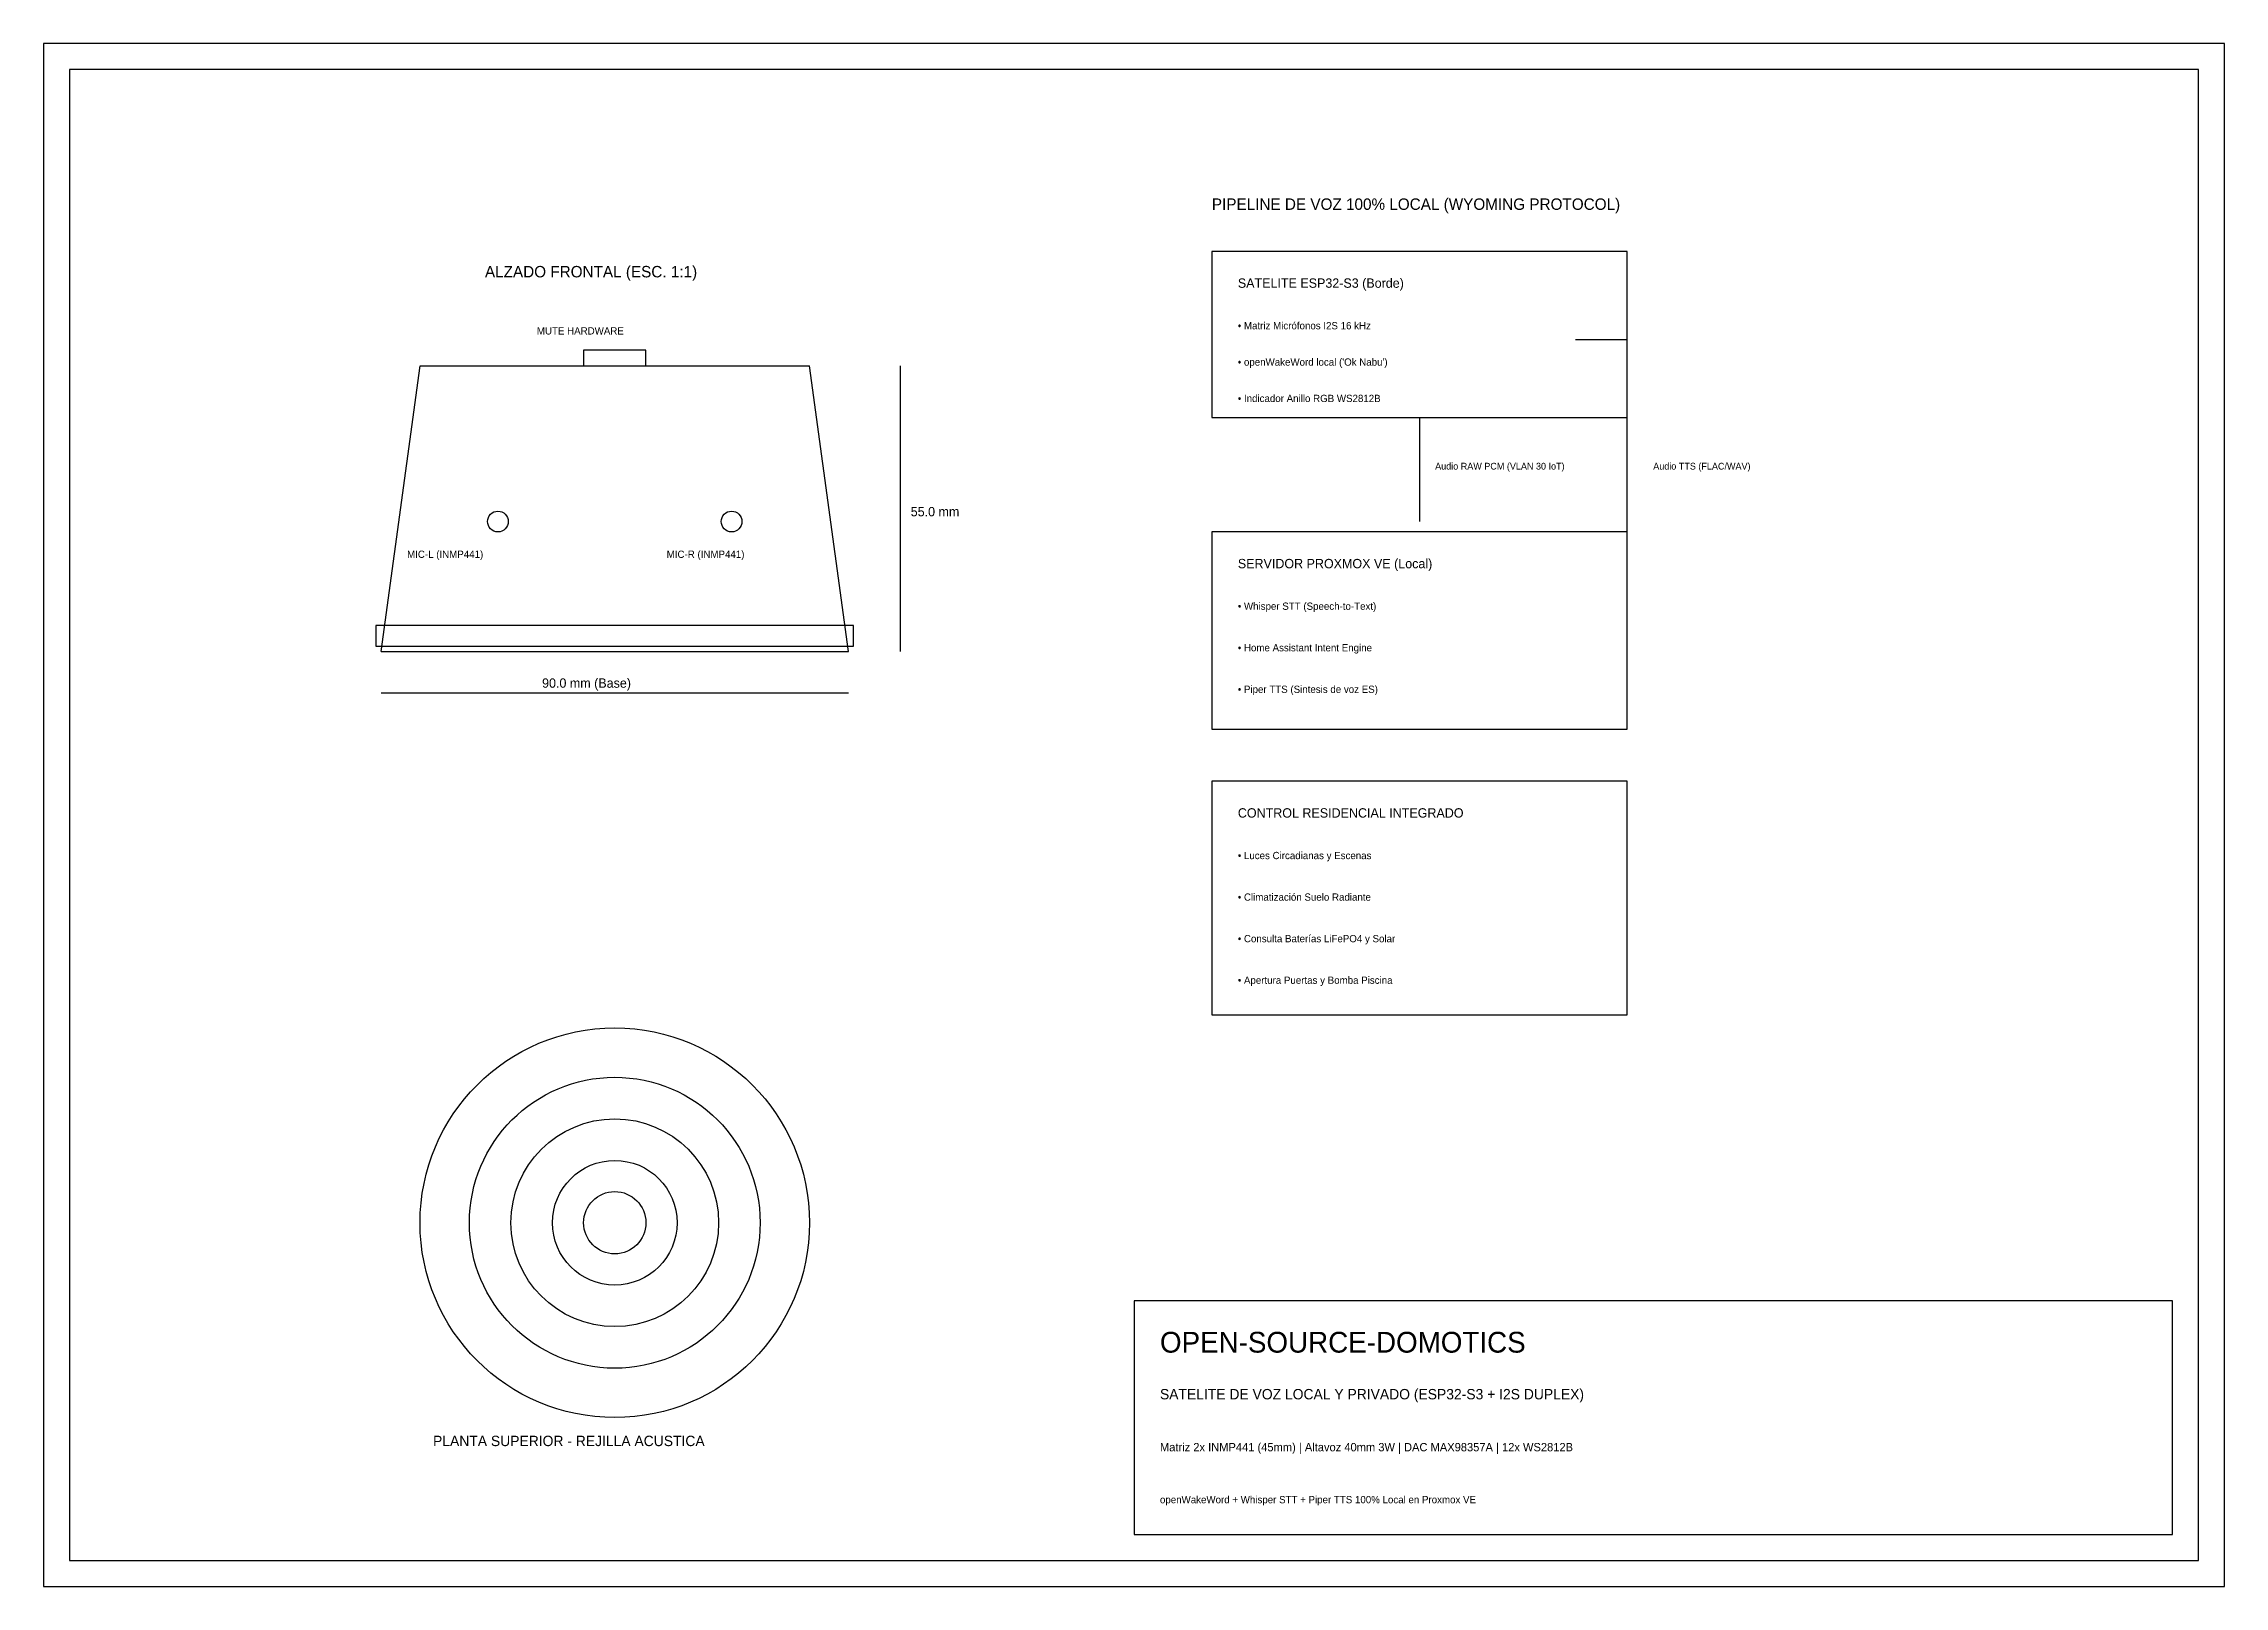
# Model space of a CAD drawing. Extents: x 0 to 420, y 0 to 297.
import ezdxf

# ---------------------------------------------------------------- set-up
doc = ezdxf.new("R2010")
doc.units = 0
for name, color, linetype in [('ANILLO_LED_DIFUSOR', 3, 'CONTINUOUS'), ('CHASIS_CARCASA', 8, 'CONTINUOUS'), ('COTAS_COTACION', 2, 'CONTINUOUS'), ('MARCO_ROTULO', 7, 'CONTINUOUS'), ('MIC_MEMS_I2S', 1, 'CONTINUOUS'), ('REJILLA_ALTAVOZ', 4, 'CONTINUOUS'), ('TEXTO_NOTAS', 7, 'CONTINUOUS')]:
    doc.layers.add(name, color=color, linetype=linetype)

msp = doc.modelspace()

# ---------------------------------------------------------------- linework, layer by layer
at = {"layer": 'ANILLO_LED_DIFUSOR'}
for p, q in [((305, 240), (295, 240)), ((305, 185), (305, 240)), ((156, 185), (64, 185)), ((64, 185), (64, 181)), ((156, 181), (156, 185)), ((64, 181), (156, 181)), ((305, 155), (225, 155)), ((225, 155), (225, 110)), ((305, 110), (305, 155)), ((225, 110), (305, 110))]:
    msp.add_line(p, q, dxfattribs=at)
at = {"layer": 'CHASIS_CARCASA'}
for p, q in [((305, 257), (225, 257)), ((225, 257), (225, 225)), ((305, 225), (305, 257)), ((65, 180), (72.5, 235)), ((72.5, 235), (147.5, 235)), ((155, 180), (147.5, 235)), ((225, 225), (305, 225)), ((65, 180), (155, 180))]:
    msp.add_line(p, q, dxfattribs=at)
msp.add_circle((110, 70), 37.5, dxfattribs=at)
at = {"layer": 'COTAS_COTACION'}
for p, q in [((165, 180), (165, 235)), ((65, 172), (155, 172))]:
    msp.add_line(p, q, dxfattribs=at)
at = {"layer": 'MARCO_ROTULO'}
for p, q in [((420, 297), (0, 297)), ((0, 297), (0, 0)), ((420, 0), (420, 297)), ((415, 292), (5, 292)), ((5, 292), (5, 5)), ((415, 5), (415, 292)), ((410, 55), (210, 55)), ((210, 55), (210, 10)), ((410, 10), (410, 55)), ((210, 10), (410, 10)), ((5, 5), (415, 5)), ((0, 0), (420, 0))]:
    msp.add_line(p, q, dxfattribs=at)
at = {"layer": 'MIC_MEMS_I2S'}
for p, q in [((116, 238), (104, 238)), ((104, 238), (104, 235)), ((116, 235), (116, 238)), ((104, 235), (116, 235))]:
    msp.add_line(p, q, dxfattribs=at)
for centre, radius in [((87.5, 205), 2), ((132.5, 205), 2), ((110, 70), 6)]:
    msp.add_circle(centre, radius, dxfattribs=at)
at = {"layer": 'REJILLA_ALTAVOZ'}
for p, q in [((265, 225), (265, 205)), ((305, 203), (225, 203)), ((225, 203), (225, 165)), ((305, 165), (305, 203)), ((225, 165), (305, 165))]:
    msp.add_line(p, q, dxfattribs=at)
for radius in [28, 20, 12]:
    msp.add_circle((110, 70), radius, dxfattribs=at)

# ---------------------------------------------------------------- texts
at = {"layer": 'COTAS_COTACION'}
for s, height, p in [('Audio RAW PCM (VLAN 30 IoT)', 1.3, (268, 215)), ('Audio TTS (FLAC/WAV)', 1.3, (310, 215)), ('55.0 mm', 1.8, (167, 206)), ('90.0 mm (Base)', 1.8, (96, 173))]:
    msp.add_text(s, height=height, dxfattribs=at).set_placement(p)
at = {"layer": 'TEXTO_NOTAS'}
for s, height, p in [('PIPELINE DE VOZ 100% LOCAL (WYOMING PROTOCOL)', 2.2, (225, 265)), ('ALZADO FRONTAL (ESC. 1:1)', 2.2, (85, 252)), ('SATELITE ESP32-S3 (Borde)', 1.8, (230, 250)), ('MUTE HARDWARE', 1.4, (95, 241)), ('• Matriz Micrófonos I2S 16 kHz', 1.4, (230, 242)), ("• openWakeWord local ('Ok Nabu')", 1.4, (230, 235)), ('• Indicador Anillo RGB WS2812B', 1.4, (230, 228)), ('MIC-L (INMP441)', 1.4, (70, 198)), ('MIC-R (INMP441)', 1.4, (120, 198)), ('SERVIDOR PROXMOX VE (Local)', 1.8, (230, 196)), ('• Whisper STT (Speech-to-Text)', 1.4, (230, 188)), ('• Home Assistant Intent Engine', 1.4, (230, 180)), ('• Piper TTS (Sintesis de voz ES)', 1.4, (230, 172)), ('CONTROL RESIDENCIAL INTEGRADO', 1.8, (230, 148)), ('• Luces Circadianas y Escenas', 1.4, (230, 140)), ('• Climatización Suelo Radiante', 1.4, (230, 132)), ('• Consulta Baterías LiFePO4 y Solar', 1.4, (230, 124)), ('• Apertura Puertas y Bomba Piscina', 1.4, (230, 116)), ('OPEN-SOURCE-DOMOTICS', 4, (215, 45)), ('SATELITE DE VOZ LOCAL Y PRIVADO (ESP32-S3 + I2S DUPLEX)', 2, (215, 36)), ('PLANTA SUPERIOR - REJILLA ACUSTICA', 2, (75, 27)), ('Matriz 2x INMP441 (45mm) | Altavoz 40mm 3W | DAC MAX98357A | 12x WS2812B', 1.6, (215, 26)), ('openWakeWord + Whisper STT + Piper TTS 100% Local en Proxmox VE', 1.4, (215, 16))]:
    msp.add_text(s, height=height, dxfattribs=at).set_placement(p)

doc.saveas('drawing.dxf')
